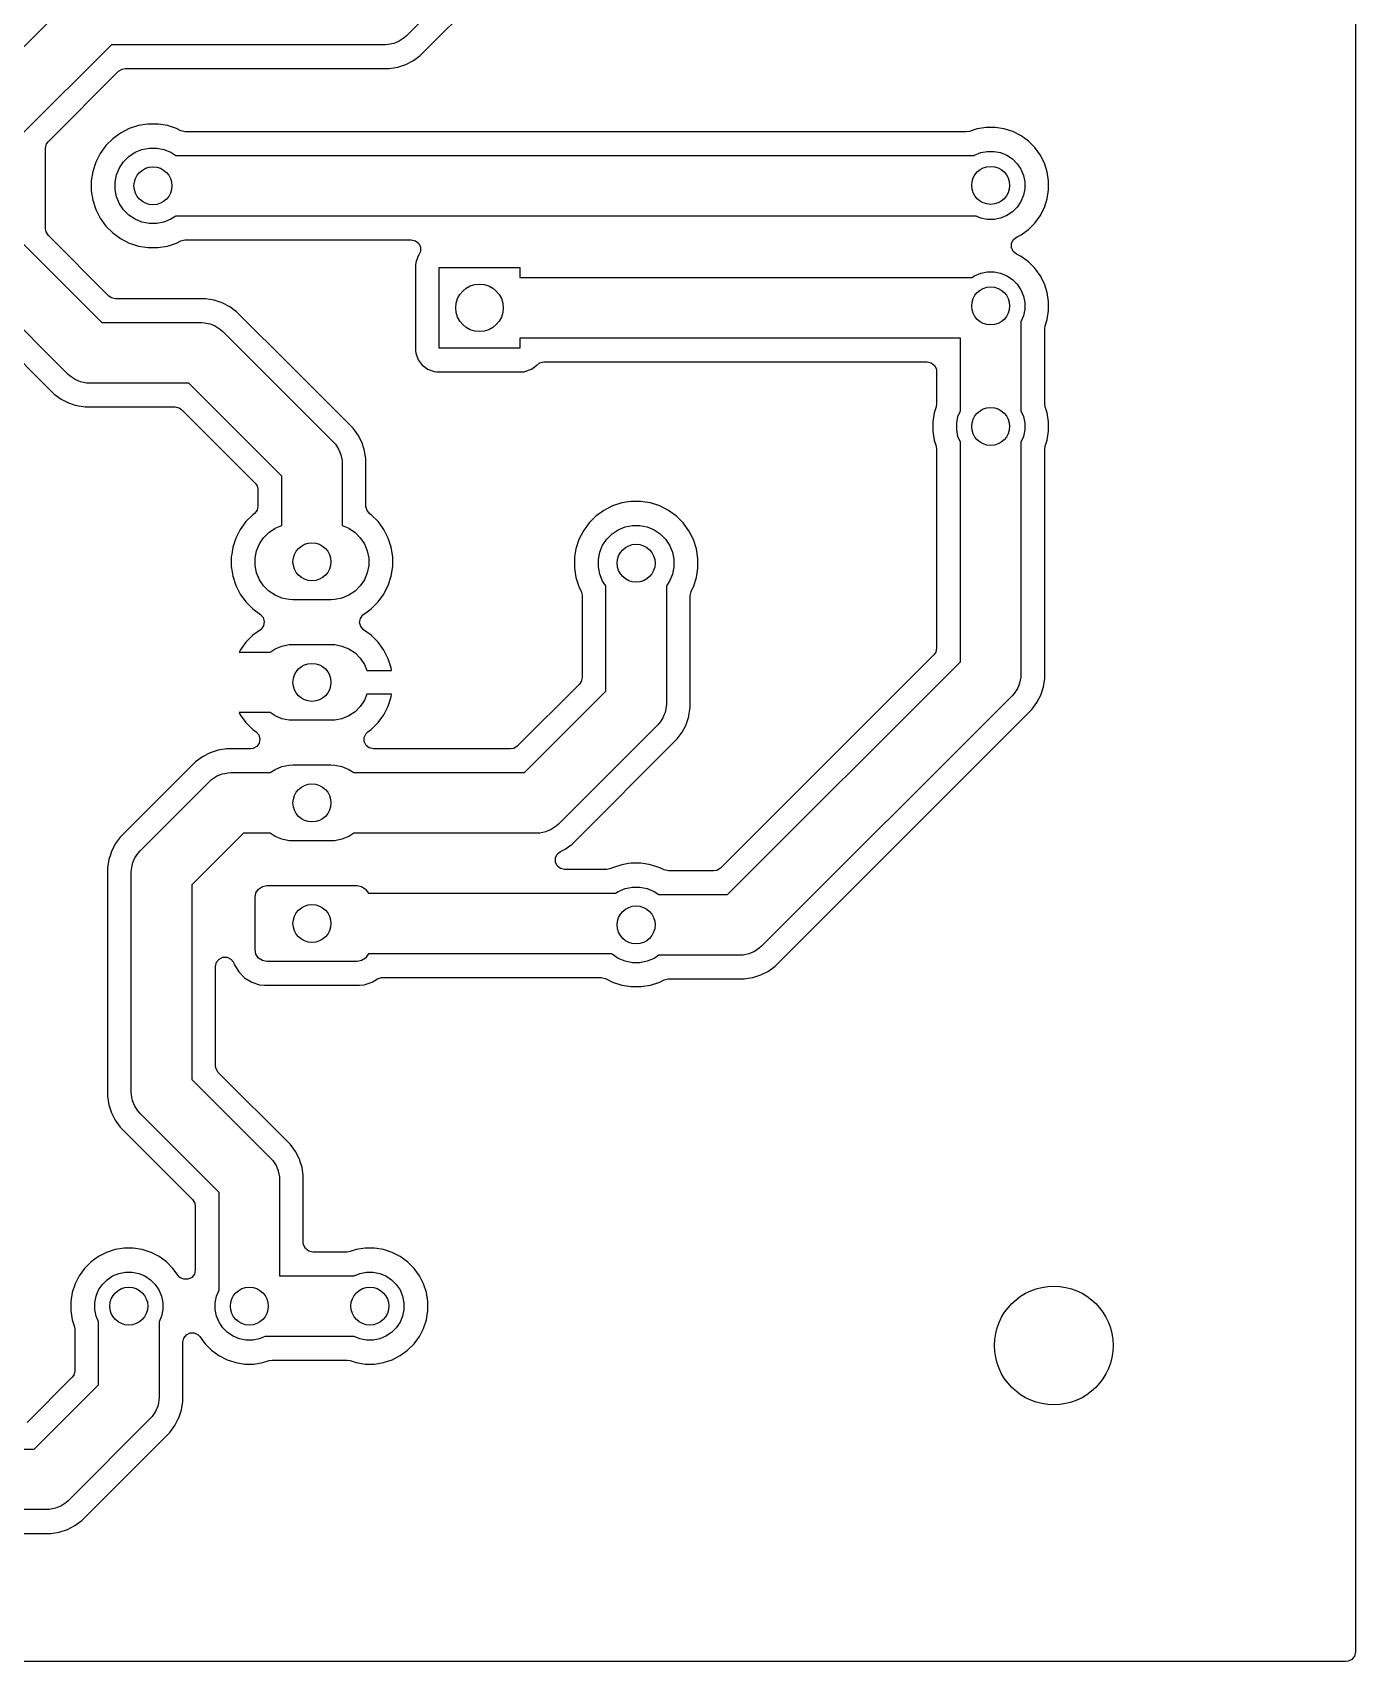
# Model space of a CAD drawing. Extents: x 33.4 to 100, y -151.4 to -67.2.
# Drawn here: x 72.12 to 100, y -151.45 to -117.13 of the extents above; entities that cross this region are included whole.
import ezdxf

# ---------------------------------------------------------------- set-up
doc = ezdxf.new("R2010")
doc.units = 0
doc.layers.add('BLACK', color=7, linetype='CONTINUOUS')

msp = doc.modelspace()

# ---------------------------------------------------------------- linework, layer by layer
at = {"layer": 'BLACK', "linetype": 'CONTINUOUS'}
for p, q in [((99.995183, -67.3495), (99.995183, -151.246183)), ((81.480781, -115.720781), (80.000781, -117.200781)), ((70.809219, -118.559219), (73.06922, -116.299219)), ((80.291357, -117.618018), (81.898018, -116.011357)), ((79.768873, -117.346041), (79.735057, -117.360049)), ((79.850515, -117.312225), (79.768873, -117.346041)), ((79.954426, -117.242794), (79.850515, -117.312225)), ((79.954435, -117.242784), (79.954426, -117.242794)), ((80.000781, -117.200781), (79.954435, -117.242784)), ((73.784061, -117.3875), (71.8975, -119.274061)), ((79.55, -117.3875), (73.784061, -117.3875)), ((79.612486, -117.38443), (79.55, -117.3875)), ((79.735057, -117.360049), (79.612486, -117.38443)), ((80.146442, -117.723305), (80.291357, -117.618018)), ((72.456286, -119.423089), (73.933089, -117.946286)), ((73.933089, -117.946286), (74.008077, -117.899167)), ((74.008077, -117.899167), (74.073803, -117.888)), ((74.073803, -117.888), (79.639563, -117.888)), ((79.639563, -117.888), (79.816476, -117.85998)), ((79.816476, -117.85998), (79.816476, -117.859979)), ((79.816476, -117.859979), (79.816482, -117.859979)), ((79.816482, -117.859979), (79.986841, -117.804626)), ((79.986841, -117.804626), (80.146442, -117.723305)), ((74.545924, -119.061357), (74.35547, -119.091522)), ((74.557648, -119.0595), (74.545924, -119.061357)), ((74.762352, -119.0595), (74.557648, -119.0595)), ((74.774076, -119.061357), (74.762352, -119.0595)), ((74.964529, -119.091522), (74.774076, -119.061357)), ((73.812779, -119.368035), (73.668035, -119.512779)), ((73.812783, -119.368032), (73.812779, -119.368035)), ((73.97839, -119.247712), (73.812783, -119.368032)), ((73.9784, -119.247706), (73.97839, -119.247712)), ((74.160768, -119.154785), (73.9784, -119.247706)), ((74.160787, -119.154777), (74.160768, -119.154785)), ((74.355463, -119.091523), (74.160787, -119.154777)), ((74.35547, -119.091522), (74.355463, -119.091523)), ((74.964536, -119.091523), (74.964529, -119.091522)), ((75.159214, -119.154778), (74.964536, -119.091523)), ((75.159219, -119.15478), (75.159214, -119.154778)), ((75.248576, -119.20031), (75.159219, -119.15478)), ((75.252578, -119.202293), (75.248576, -119.20031)), ((75.338921, -119.222), (75.252578, -119.202293)), ((91.800489, -119.222), (75.338921, -119.222)), ((91.861981, -119.21226), (91.800489, -119.222)), ((91.898761, -119.20031), (91.861981, -119.21226)), ((92.024196, -119.159553), (91.898761, -119.20031)), ((92.024205, -119.159551), (92.024196, -119.159553)), ((92.213945, -119.1295), (92.024205, -119.159551)), ((92.406055, -119.1295), (92.213945, -119.1295)), ((92.595794, -119.159551), (92.406055, -119.1295)), ((92.595803, -119.159553), (92.595794, -119.159551)), ((92.778502, -119.218915), (92.595803, -119.159553)), ((92.778507, -119.218917), (92.778502, -119.218915)), ((92.778509, -119.218918), (92.778507, -119.218917)), ((92.949681, -119.306135), (92.778509, -119.218918)), ((92.949683, -119.306136), (92.949681, -119.306135)), ((93.105105, -119.419057), (92.949682, -119.306136)), ((92.949682, -119.306136), (92.949683, -119.306136)), ((72.398, -119.563803), (72.417707, -119.47746)), ((72.398, -121.266197), (72.398, -119.563803)), ((72.417707, -119.47746), (72.456286, -119.423089)), ((73.547706, -119.6784), (73.454785, -119.860768)), ((73.547712, -119.67839), (73.547706, -119.6784)), ((73.668032, -119.512783), (73.547712, -119.67839)), ((73.668035, -119.512779), (73.668032, -119.512783)), ((74.041592, -119.852485), (74.152485, -119.741592)), ((74.152485, -119.741592), (74.282883, -119.654463)), ((74.282883, -119.654463), (74.427772, -119.594448)), ((74.427772, -119.594448), (74.581586, -119.563852)), ((74.581586, -119.563852), (74.738414, -119.563852)), ((74.738414, -119.563852), (74.892228, -119.594448)), ((74.892228, -119.594448), (75.037117, -119.654463)), ((75.037117, -119.654463), (75.138942, -119.7225)), ((75.138942, -119.7225), (91.959395, -119.7225)), ((91.959395, -119.7225), (91.970594, -119.715017)), ((91.970594, -119.715017), (92.100995, -119.661003)), ((92.100995, -119.661003), (92.239428, -119.633467)), ((92.239428, -119.633467), (92.380572, -119.633467)), ((92.380572, -119.633467), (92.519005, -119.661003)), ((92.519005, -119.661003), (92.649406, -119.715017)), ((92.649406, -119.715017), (92.766763, -119.793432)), ((93.240942, -119.554894), (93.105105, -119.419057)), ((93.240944, -119.554897), (93.240942, -119.554894)), ((93.240945, -119.554898), (93.240944, -119.554897)), ((93.353865, -119.710319), (93.240945, -119.554898)), ((93.441082, -119.881491), (93.353865, -119.710319)), ((73.391522, -120.05547), (73.3595, -120.257649)), ((73.391523, -120.055463), (73.391522, -120.05547)), ((73.454777, -119.860787), (73.391523, -120.055463)), ((73.454785, -119.860768), (73.454777, -119.860787)), ((73.894448, -120.127772), (73.954463, -119.982883)), ((73.954463, -119.982883), (74.041592, -119.852485)), ((92.766763, -119.793432), (92.866568, -119.893237)), ((92.866568, -119.893237), (92.944983, -120.010594)), ((92.944983, -120.010594), (92.998997, -120.140995)), ((93.500447, -120.064199), (93.441082, -119.881491)), ((93.5305, -120.253945), (93.500447, -120.064199)), ((73.3595, -120.257649), (73.3595, -120.46235)), ((73.863852, -120.281586), (73.894448, -120.127772)), ((73.863852, -120.438414), (73.863852, -120.281586)), ((73.894448, -120.592228), (73.863852, -120.438414)), ((92.998997, -120.140995), (93.026533, -120.279428)), ((93.026533, -120.420572), (92.998997, -120.559005)), ((93.026533, -120.279428), (93.026533, -120.420572)), ((93.5305, -120.446055), (93.5305, -120.253945)), ((73.3595, -120.46235), (73.391522, -120.664529)), ((73.391522, -120.664529), (73.391523, -120.664536)), ((73.391523, -120.664536), (73.454777, -120.859212)), ((73.954463, -120.737117), (73.894448, -120.592228)), ((74.041592, -120.867515), (73.954463, -120.737117)), ((92.944983, -120.689406), (92.866568, -120.806763)), ((92.998997, -120.559005), (92.944983, -120.689406)), ((93.441082, -120.818509), (93.500447, -120.635801)), ((93.500447, -120.635801), (93.5305, -120.446055)), ((73.454777, -120.859212), (73.454785, -120.859231)), ((73.454785, -120.859231), (73.547706, -121.041599)), ((73.547706, -121.041599), (73.547712, -121.041609)), ((73.547712, -121.041609), (73.547713, -121.04161)), ((73.547713, -121.04161), (73.668034, -121.207219)), ((74.152485, -120.978408), (74.041592, -120.867515)), ((74.282883, -121.065537), (74.152485, -120.978408)), ((74.427772, -121.125552), (74.282883, -121.065537)), ((74.581586, -121.156148), (74.427772, -121.125552)), ((74.892228, -121.125552), (74.738414, -121.156148)), ((75.037117, -121.065537), (74.892228, -121.125552)), ((75.138942, -120.9975), (75.037117, -121.065537)), ((92.000813, -120.9975), (75.138942, -120.9975)), ((92.100995, -121.038997), (92.000813, -120.9975)), ((92.239428, -121.066533), (92.100995, -121.038997)), ((92.380572, -121.066533), (92.239428, -121.066533)), ((92.519005, -121.038997), (92.380572, -121.066533)), ((92.649406, -120.984983), (92.519005, -121.038997)), ((92.766763, -120.906568), (92.649406, -120.984983)), ((92.866568, -120.806763), (92.766763, -120.906568)), ((93.240945, -121.145102), (93.353865, -120.989681)), ((93.353865, -120.989681), (93.441082, -120.818509)), ((72.409167, -121.331923), (72.398, -121.266197)), ((72.456286, -121.406911), (72.409167, -121.331923)), ((73.733089, -122.683714), (72.456286, -121.406911)), ((73.668034, -121.207219), (73.812781, -121.351966)), ((73.812781, -121.351966), (73.888407, -121.406911)), ((73.888407, -121.406911), (73.97839, -121.472287)), ((74.738414, -121.156148), (74.581586, -121.156148)), ((92.79144, -121.492465), (92.853854, -121.442691)), ((92.853854, -121.442691), (92.949681, -121.393865)), ((92.949681, -121.393865), (93.105102, -121.280945)), ((93.105102, -121.280945), (93.240945, -121.145102)), ((71.8975, -121.555938), (73.584062, -123.2425)), ((73.97839, -121.472287), (73.9784, -121.472293)), ((73.9784, -121.472293), (74.160768, -121.565214)), ((74.160768, -121.565214), (74.160775, -121.565216)), ((74.160775, -121.565216), (74.160781, -121.56522)), ((74.160781, -121.56522), (74.160786, -121.565221)), ((74.160786, -121.565221), (74.160787, -121.565222)), ((74.160787, -121.565222), (74.20473, -121.5795)), ((74.20473, -121.5795), (74.355466, -121.628477)), ((74.355466, -121.628477), (74.557648, -121.6605)), ((74.557648, -121.6605), (74.557649, -121.6605)), ((74.557649, -121.6605), (74.762351, -121.6605)), ((74.762351, -121.6605), (74.762352, -121.6605)), ((74.762352, -121.6605), (74.964534, -121.628477)), ((74.964534, -121.628477), (75.159219, -121.56522)), ((75.159219, -121.56522), (75.248576, -121.519689)), ((75.248576, -121.519689), (75.334455, -121.49805)), ((75.334455, -121.49805), (75.338921, -121.498)), ((75.338921, -121.498), (80.102926, -121.498)), ((80.102926, -121.498), (80.189269, -121.517707)), ((80.189269, -121.517707), (80.25851, -121.572926)), ((80.25851, -121.572926), (80.296937, -121.652718)), ((80.296937, -121.741282), (80.262232, -121.816257)), ((80.296937, -121.652718), (80.296937, -121.741282)), ((92.749245, -121.659917), (92.751233, -121.571376)), ((92.785871, -121.740552), (92.749245, -121.659917)), ((92.751233, -121.571376), (92.79144, -121.492465)), ((92.853854, -121.797308), (92.785871, -121.740552)), ((92.949681, -121.846135), (92.853854, -121.797308)), ((80.195909, -121.972517), (80.1895, -122.032127)), ((80.1895, -122.032127), (80.1895, -122.032131)), ((80.1895, -122.032131), (80.1895, -122.032132)), ((80.1895, -122.032132), (80.1895, -123.827876)), ((80.246204, -121.837669), (80.195909, -121.972517)), ((80.262232, -121.816257), (80.246204, -121.837669)), ((80.69, -123.78), (80.69, -122.08)), ((80.69, -122.08), (82.39, -122.08)), ((82.39, -122.08), (82.39, -122.2925)), ((92.949683, -121.846136), (92.949681, -121.846135)), ((93.105105, -121.959057), (92.949682, -121.846136)), ((92.949682, -121.846136), (92.949683, -121.846136)), ((93.240942, -122.094894), (93.105105, -121.959057)), ((93.240944, -122.094897), (93.240942, -122.094894)), ((93.240945, -122.094898), (93.240944, -122.094897)), ((93.353865, -122.250319), (93.240945, -122.094898)), ((82.39, -122.2925), (91.914496, -122.2925)), ((91.914496, -122.2925), (91.970594, -122.255017)), ((91.970594, -122.255017), (92.100995, -122.201003)), ((92.100995, -122.201003), (92.239428, -122.173467)), ((92.239428, -122.173467), (92.380572, -122.173467)), ((92.380572, -122.173467), (92.519005, -122.201003)), ((92.519005, -122.201003), (92.649406, -122.255017)), ((92.649406, -122.255017), (92.766763, -122.333432)), ((92.766763, -122.333432), (92.866568, -122.433237)), ((92.866568, -122.433237), (92.944983, -122.550594)), ((93.441082, -122.421491), (93.353865, -122.250319)), ((93.500447, -122.604199), (93.441082, -122.421491)), ((72.869219, -124.330781), (71.214999, -122.676561)), ((73.78746, -122.722293), (73.733089, -122.683714)), ((73.873803, -122.742), (73.78746, -122.722293)), ((75.769563, -122.742), (73.873803, -122.742)), ((75.946476, -122.770019), (75.769563, -122.742)), ((75.946484, -122.770021), (75.946476, -122.770019)), ((76.116834, -122.825371), (75.946484, -122.770021)), ((76.116853, -122.825379), (76.116834, -122.825371)), ((76.276436, -122.906691), (76.116853, -122.825379)), ((92.944983, -122.550594), (92.998997, -122.680995)), ((92.998997, -122.680995), (93.026533, -122.819428)), ((93.026533, -122.819428), (93.026533, -122.960572)), ((93.5305, -122.793945), (93.500447, -122.604199)), ((93.5305, -122.986055), (93.5305, -122.793945)), ((76.42136, -123.011984), (76.276436, -122.906691)), ((77.597159, -124.187784), (76.42136, -123.011984)), ((92.998997, -123.099005), (92.9475, -123.223329)), ((93.026533, -122.960572), (92.998997, -123.099005)), ((93.45774, -123.30724), (93.500446, -123.175803)), ((93.500446, -123.175803), (93.500447, -123.175801)), ((93.500447, -123.175801), (93.5305, -122.986055)), ((71.355714, -123.525089), (72.578639, -124.748015)), ((73.584062, -123.2425), (75.68, -123.2425)), ((75.68, -123.2425), (75.742486, -123.24557)), ((75.742486, -123.24557), (75.865057, -123.269951)), ((75.865057, -123.269951), (75.898873, -123.283958)), ((75.898873, -123.283958), (75.980515, -123.317775)), ((75.980515, -123.317775), (76.084426, -123.387206)), ((76.084426, -123.387206), (76.084435, -123.387215)), ((76.084435, -123.387215), (76.130781, -123.429219)), ((76.130781, -123.429219), (78.460781, -125.75922)), ((92.9475, -123.223329), (92.9475, -125.09667)), ((93.448, -123.368734), (93.45774, -123.30724)), ((93.448, -124.951265), (93.448, -123.368734)), ((80.1895, -123.827876), (80.195908, -123.887481)), ((82.39, -123.78), (80.69, -123.78)), ((91.6725, -123.5675), (82.39, -123.5675)), ((82.39, -123.5675), (82.39, -123.78)), ((91.6725, -125.09667), (91.6725, -123.5675)), ((78.751357, -125.341982), (77.597159, -124.187784)), ((80.195908, -123.887481), (80.246203, -124.022329)), ((80.246203, -124.022329), (80.246207, -124.022335)), ((80.246207, -124.022335), (80.332453, -124.137546)), ((80.332453, -124.137546), (80.399563, -124.187784)), ((80.399563, -124.187784), (80.447669, -124.223796)), ((82.632331, -124.223796), (82.747546, -124.137546)), ((82.747546, -124.137546), (82.747551, -124.137538)), ((82.747551, -124.137538), (82.757606, -124.127485)), ((82.757606, -124.127485), (82.760442, -124.13032)), ((82.760442, -124.13032), (82.807401, -124.090448)), ((82.807401, -124.090448), (82.893097, -124.068094)), ((82.893097, -124.068094), (82.899219, -124.068)), ((82.899219, -124.068), (90.973, -124.068)), ((90.973, -124.068), (91.059343, -124.087707)), ((91.059343, -124.087707), (91.128584, -124.142926)), ((91.128584, -124.142926), (91.167011, -124.222718)), ((72.915564, -124.372784), (72.869219, -124.330781)), ((72.915574, -124.372794), (72.915564, -124.372784)), ((73.019485, -124.442225), (72.915574, -124.372794)), ((73.101126, -124.476041), (73.019485, -124.442225)), ((73.134943, -124.490049), (73.101126, -124.476041)), ((73.257514, -124.51443), (73.134943, -124.490049)), ((73.32, -124.5175), (73.257514, -124.51443)), ((75.415938, -124.5175), (73.32, -124.5175)), ((77.3725, -126.474061), (75.415938, -124.5175)), ((80.447669, -124.223796), (80.582517, -124.274091)), ((80.582517, -124.274091), (80.642127, -124.2805)), ((80.642127, -124.2805), (82.437872, -124.280499)), ((82.437872, -124.280499), (82.437876, -124.280499)), ((82.437876, -124.280499), (82.477612, -124.276227)), ((82.477612, -124.276227), (82.497483, -124.274091)), ((82.497483, -124.274091), (82.632331, -124.223796)), ((91.167011, -124.222718), (91.172, -124.267)), ((91.172, -124.267), (91.172, -124.951265)), ((72.578639, -124.748015), (72.578642, -124.748017)), ((72.578642, -124.748017), (72.578643, -124.748018)), ((72.578643, -124.748018), (72.723558, -124.853305)), ((72.723558, -124.853305), (72.72356, -124.853306)), ((72.72356, -124.853306), (72.723563, -124.853308)), ((72.723563, -124.853308), (72.883146, -124.93462)), ((72.883146, -124.93462), (72.883153, -124.934622)), ((72.883153, -124.934622), (72.883159, -124.934626)), ((72.883159, -124.934626), (72.883164, -124.934627)), ((72.883164, -124.934627), (72.883165, -124.934628)), ((72.883165, -124.934628), (72.996731, -124.971528)), ((72.996731, -124.971528), (73.053518, -124.989979)), ((73.053518, -124.989979), (73.05352, -124.989979)), ((73.05352, -124.989979), (73.053523, -124.98998)), ((73.053523, -124.98998), (73.230437, -125.018)), ((73.230437, -125.018), (73.409563, -125.018)), ((73.409563, -125.018), (75.126197, -125.018)), ((75.126197, -125.018), (75.21254, -125.037707)), ((75.21254, -125.037707), (75.266911, -125.076286)), ((75.266911, -125.076286), (76.813714, -126.623089)), ((91.119551, -125.144205), (91.0895, -125.333945)), ((91.119553, -125.144196), (91.119551, -125.144205)), ((91.16226, -125.012759), (91.119553, -125.144196)), ((91.172, -124.951265), (91.16226, -125.012759)), ((91.593467, -125.359428), (91.621003, -125.220995)), ((91.621003, -125.220995), (91.6725, -125.09667)), ((92.9475, -125.09667), (92.998997, -125.220995)), ((92.998997, -125.220995), (93.026533, -125.359428)), ((93.457739, -125.012758), (93.448, -124.951265)), ((93.500447, -125.144199), (93.457739, -125.012758)), ((93.5305, -125.333945), (93.500447, -125.144199)), ((78.878018, -125.468643), (78.751357, -125.341982)), ((78.983305, -125.613558), (78.878018, -125.468643)), ((91.0895, -125.333945), (91.0895, -125.526054)), ((91.0895, -125.526054), (91.119551, -125.715794)), ((91.593467, -125.500572), (91.593467, -125.359428)), ((91.621003, -125.639005), (91.593467, -125.500572)), ((93.026533, -125.500572), (92.998997, -125.639005)), ((93.026533, -125.359428), (93.026533, -125.500572)), ((93.500447, -125.715801), (93.5305, -125.526055)), ((93.5305, -125.526055), (93.5305, -125.333945)), ((78.460781, -125.75922), (78.502784, -125.805564)), ((78.502784, -125.805564), (78.502794, -125.805574)), ((78.502794, -125.805574), (78.572225, -125.909485)), ((78.572225, -125.909485), (78.592034, -125.957309)), ((79.064626, -125.77316), (78.983305, -125.613558)), ((79.119979, -125.943518), (79.064626, -125.77316)), ((91.119551, -125.715794), (91.119553, -125.715803)), ((91.119553, -125.715803), (91.16226, -125.84724)), ((91.16226, -125.84724), (91.172, -125.908734)), ((91.172, -125.908734), (91.172, -130.096197)), ((91.6725, -125.763329), (91.621003, -125.639005)), ((91.6725, -130.385938), (91.6725, -125.763329)), ((92.998997, -125.639005), (92.9475, -125.763329)), ((92.9475, -125.763329), (92.9475, -130.65)), ((93.448, -125.908734), (93.45774, -125.84724)), ((93.448, -130.560437), (93.448, -125.908734)), ((93.45774, -125.84724), (93.500446, -125.715803)), ((93.500446, -125.715803), (93.500447, -125.715801)), ((78.592034, -125.957309), (78.62005, -126.024943)), ((78.62005, -126.024943), (78.644431, -126.147515)), ((78.644431, -126.147515), (78.644431, -126.147534)), ((78.644431, -126.147534), (78.6475, -126.21)), ((78.6475, -126.21), (78.6475, -127.516631)), ((79.11998, -125.943525), (79.119979, -125.943518)), ((79.148, -126.120437), (79.11998, -125.943525)), ((79.148, -127.107285), (79.148, -126.120437)), ((77.3725, -127.516631), (77.3725, -126.474061)), ((76.813714, -126.623089), (76.831477, -126.651358)), ((76.831477, -126.651358), (76.852293, -126.67746)), ((76.852293, -126.67746), (76.854811, -126.688493)), ((76.854811, -126.688493), (76.860833, -126.698077)), ((76.860833, -126.698077), (76.872, -126.763803)), ((76.872, -126.763803), (76.872, -127.107285)), ((76.762783, -127.288031), (76.618031, -127.432784)), ((76.789971, -127.268278), (76.762783, -127.288031)), ((76.797074, -127.262869), (76.789971, -127.268278)), ((76.852293, -127.193628), (76.797074, -127.262869)), ((76.872, -127.107285), (76.852293, -127.193628)), ((79.1482, -127.116211), (79.148, -127.107285)), ((79.17176, -127.201583), (79.1482, -127.116211)), ((79.230029, -127.268278), (79.17176, -127.201583)), ((79.257216, -127.288031), (79.230029, -127.268278)), ((79.257218, -127.288033), (79.257216, -127.288031)), ((79.257219, -127.288034), (79.257218, -127.288033)), ((79.401966, -127.432781), (79.257219, -127.288034)), ((84.15839, -127.197712), (83.992783, -127.318032)), ((84.1584, -127.197706), (84.15839, -127.197712)), ((84.340768, -127.104785), (84.1584, -127.197706)), ((84.340787, -127.104777), (84.340768, -127.104785)), ((84.535463, -127.041523), (84.340787, -127.104777)), ((84.53547, -127.041522), (84.535463, -127.041523)), ((84.676635, -127.019163), (84.53547, -127.041522)), ((84.737648, -127.0095), (84.676635, -127.019163)), ((84.942352, -127.0095), (84.737648, -127.0095)), ((85.029735, -127.02334), (84.942352, -127.0095)), ((85.144529, -127.041522), (85.029735, -127.02334)), ((85.144536, -127.041523), (85.144529, -127.041522)), ((85.339212, -127.104777), (85.144536, -127.041523)), ((85.339231, -127.104785), (85.339212, -127.104777)), ((85.521599, -127.197706), (85.339231, -127.104785)), ((85.521609, -127.197712), (85.521599, -127.197706)), ((85.521611, -127.197713), (85.521609, -127.197712)), ((85.687219, -127.318034), (85.52161, -127.197713)), ((85.52161, -127.197713), (85.521611, -127.197713)), ((76.497706, -127.5984), (76.404785, -127.780768)), ((76.497712, -127.59839), (76.497706, -127.5984)), ((76.618031, -127.432784), (76.497712, -127.59839)), ((77.102485, -127.661592), (77.232883, -127.574463)), ((77.232883, -127.574463), (77.3725, -127.516631)), ((78.6475, -127.516631), (78.787117, -127.574463)), ((78.787117, -127.574463), (78.917515, -127.661592)), ((79.443855, -127.490437), (79.401966, -127.432781)), ((79.522287, -127.59839), (79.443855, -127.490437)), ((79.522293, -127.5984), (79.522287, -127.59839)), ((79.615214, -127.780768), (79.522293, -127.5984)), ((83.727706, -127.6284), (83.634785, -127.810768)), ((83.727712, -127.62839), (83.727706, -127.6284)), ((83.848032, -127.462783), (83.727712, -127.62839)), ((83.848035, -127.462779), (83.848032, -127.462783)), ((83.992779, -127.318035), (83.848035, -127.462779)), ((83.992783, -127.318032), (83.992779, -127.318035)), ((84.332485, -127.691592), (84.462883, -127.604463)), ((84.462883, -127.604463), (84.607772, -127.544448)), ((84.607772, -127.544448), (84.761586, -127.513852)), ((84.761586, -127.513852), (84.918414, -127.513852)), ((84.918414, -127.513852), (85.072228, -127.544448)), ((85.072228, -127.544448), (85.217117, -127.604463)), ((85.217117, -127.604463), (85.347515, -127.691592)), ((85.831966, -127.462781), (85.687219, -127.318034)), ((85.831967, -127.462783), (85.831966, -127.462781)), ((85.952287, -127.62839), (85.831967, -127.462783)), ((85.952293, -127.6284), (85.952287, -127.62839)), ((86.045214, -127.810768), (85.952293, -127.6284)), ((76.341522, -127.97547), (76.319163, -128.116635)), ((76.341523, -127.975463), (76.341522, -127.97547)), ((76.404777, -127.780787), (76.341523, -127.975463)), ((76.404785, -127.780768), (76.404777, -127.780787)), ((76.844448, -128.047772), (76.904463, -127.902883)), ((76.904463, -127.902883), (76.991592, -127.772485)), ((76.991592, -127.772485), (77.102485, -127.661592)), ((78.917515, -127.661592), (79.028408, -127.772485)), ((79.028408, -127.772485), (79.115537, -127.902883)), ((79.115537, -127.902883), (79.175552, -128.047772)), ((79.615216, -127.780775), (79.615214, -127.780768)), ((79.61522, -127.780781), (79.615216, -127.780775)), ((79.678477, -127.975466), (79.61522, -127.780781)), ((79.7105, -128.177648), (79.678477, -127.975466)), ((83.634777, -127.810787), (83.571523, -128.005463)), ((83.634785, -127.810768), (83.634777, -127.810787)), ((84.074448, -128.077772), (84.134463, -127.932883)), ((84.134463, -127.932883), (84.221592, -127.802485)), ((84.221592, -127.802485), (84.332485, -127.691592)), ((85.347515, -127.691592), (85.458408, -127.802485)), ((85.458408, -127.802485), (85.545537, -127.932883)), ((85.545537, -127.932883), (85.605552, -128.077772)), ((86.045216, -127.810775), (86.045214, -127.810768)), ((86.04522, -127.810781), (86.045216, -127.810775)), ((86.108477, -128.005466), (86.04522, -127.810781)), ((76.319163, -128.116635), (76.3095, -128.177648)), ((76.3095, -128.177648), (76.3095, -128.382352)), ((76.813852, -128.201586), (76.844448, -128.047772)), ((76.813852, -128.358414), (76.813852, -128.201586)), ((79.175552, -128.047772), (79.206148, -128.201586)), ((79.206148, -128.201586), (79.206148, -128.358414)), ((79.7105, -128.382352), (79.7105, -128.177648)), ((83.544252, -128.177649), (83.5395, -128.207649)), ((83.5395, -128.207649), (83.5395, -128.41235)), ((83.571523, -128.005466), (83.544252, -128.177649)), ((83.571523, -128.005463), (83.571523, -128.005466)), ((84.043852, -128.231586), (84.074448, -128.077772)), ((84.043852, -128.388414), (84.043852, -128.231586)), ((85.605552, -128.077772), (85.636148, -128.231586)), ((85.636148, -128.231586), (85.636148, -128.388414)), ((86.1405, -128.207648), (86.108477, -128.005466)), ((86.1405, -128.412352), (86.1405, -128.207648)), ((76.3095, -128.382352), (76.314252, -128.412352)), ((76.314252, -128.412352), (76.341522, -128.584529)), ((76.341522, -128.584529), (76.341523, -128.584536)), ((76.341523, -128.584536), (76.404777, -128.779212)), ((76.844448, -128.512228), (76.813852, -128.358414)), ((76.904463, -128.657117), (76.844448, -128.512228)), ((76.991592, -128.787515), (76.904463, -128.657117)), ((79.115537, -128.657117), (79.028408, -128.787515)), ((79.175552, -128.512228), (79.115537, -128.657117)), ((79.206148, -128.358414), (79.175552, -128.512228)), ((79.61522, -128.779219), (79.678477, -128.584534)), ((79.678477, -128.584534), (79.7105, -128.382352)), ((83.5395, -128.41235), (83.571522, -128.614529)), ((83.571522, -128.614529), (83.571523, -128.614536)), ((83.571523, -128.614536), (83.62503, -128.779212)), ((84.074448, -128.542228), (84.043852, -128.388414)), ((84.134463, -128.687117), (84.074448, -128.542228)), ((85.605552, -128.542228), (85.545537, -128.687117)), ((85.636148, -128.388414), (85.605552, -128.542228)), ((86.04522, -128.809219), (86.108477, -128.614534)), ((86.108477, -128.614534), (86.1405, -128.412352)), ((76.404777, -128.779212), (76.404785, -128.779231)), ((76.404785, -128.779231), (76.497706, -128.961599)), ((76.497706, -128.961599), (76.497712, -128.961609)), ((76.497712, -128.961609), (76.497713, -128.96161)), ((76.497713, -128.96161), (76.618034, -129.127219)), ((77.102485, -128.898408), (76.991592, -128.787515)), ((77.232883, -128.985537), (77.102485, -128.898408)), ((77.377772, -129.045552), (77.232883, -128.985537)), ((78.787117, -128.985537), (78.642228, -129.045552)), ((78.917515, -128.898408), (78.787117, -128.985537)), ((79.028408, -128.787515), (78.917515, -128.898408)), ((79.401966, -129.127219), (79.522287, -128.96161)), ((79.522287, -128.96161), (79.532715, -128.941145)), ((79.532715, -128.941145), (79.615214, -128.779231)), ((79.615214, -128.779229), (79.61522, -128.779219)), ((79.615214, -128.779231), (79.615214, -128.779229)), ((83.62503, -128.779212), (83.63478, -128.809219)), ((83.63478, -128.809219), (83.680311, -128.898578)), ((83.680311, -128.898578), (83.70195, -128.984453)), ((83.70195, -128.984453), (83.702, -128.98892)), ((83.702, -128.98892), (83.702, -130.716197)), ((84.2025, -128.788941), (84.134463, -128.687117)), ((84.2025, -131.005938), (84.2025, -128.788941)), ((85.545537, -128.687117), (85.4775, -128.788941)), ((85.4775, -128.788941), (85.4775, -131.27)), ((85.978, -128.98892), (85.997707, -128.902577)), ((85.978, -131.359563), (85.978, -128.98892)), ((85.997707, -128.902577), (85.99965, -128.898653)), ((85.99965, -128.898653), (86.04522, -128.809219)), ((76.618034, -129.127219), (76.762781, -129.271966)), ((76.762781, -129.271966), (76.9243, -129.389315)), ((77.531586, -129.076148), (77.377772, -129.045552)), ((77.61, -129.08), (77.531586, -129.076148)), ((78.41, -129.08), (77.61, -129.08)), ((78.488414, -129.076148), (78.41, -129.08)), ((78.642228, -129.045552), (78.488414, -129.076148)), ((79.09567, -129.389336), (79.257219, -129.271966)), ((79.257219, -129.271966), (79.401966, -129.127219)), ((76.93826, -129.700167), (76.924299, -129.711301)), ((76.9243, -129.389315), (76.982567, -129.456006)), ((76.990316, -129.628517), (76.93826, -129.700167)), ((76.982567, -129.456006), (77.006129, -129.541377)), ((77.006129, -129.541377), (76.990316, -129.628517)), ((79.01387, -129.559235), (79.029684, -129.472095)), ((79.037431, -129.644607), (79.01387, -129.559235)), ((79.029684, -129.472095), (79.08174, -129.400446)), ((79.095701, -129.711301), (79.037431, -129.644607)), ((79.08174, -129.400446), (79.09567, -129.389336)), ((76.61841, -129.973111), (76.498142, -130.138646)), ((76.618416, -129.973104), (76.61841, -129.973111)), ((76.763105, -129.828415), (76.618416, -129.973104)), ((76.924299, -129.711301), (76.763105, -129.828415)), ((77.377772, -130.054448), (77.531586, -130.023852)), ((77.531586, -130.023852), (77.61, -130.02)), ((77.61, -130.02), (78.41, -130.02)), ((78.41, -130.02), (78.488414, -130.023852)), ((78.488414, -130.023852), (78.642228, -130.054448)), ((79.256888, -129.82841), (79.095701, -129.711301)), ((79.256895, -129.828416), (79.256888, -129.82841)), ((79.401583, -129.973104), (79.256895, -129.828416)), ((79.401589, -129.973111), (79.401583, -129.973104)), ((79.521857, -130.138646), (79.401589, -129.973111)), ((76.498141, -130.138648), (76.475797, -130.1825)), ((76.475797, -130.1825), (77.131058, -130.1825)), ((76.498142, -130.138646), (76.498141, -130.138648)), ((77.131058, -130.1825), (77.232883, -130.114463)), ((77.232883, -130.114463), (77.377772, -130.054448)), ((78.642228, -130.054448), (78.787117, -130.114463)), ((78.787117, -130.114463), (78.917515, -130.201592)), ((78.917515, -130.201592), (79.028408, -130.312485)), ((79.028408, -130.312485), (79.115537, -130.442883)), ((79.521858, -130.138648), (79.521857, -130.138646)), ((79.614757, -130.320973), (79.521858, -130.138648)), ((79.614758, -130.320976), (79.614757, -130.320973)), ((79.67799, -130.515583), (79.614758, -130.320976)), ((91.113714, -130.236911), (86.616911, -134.733714)), ((86.765938, -135.2925), (91.6725, -130.385938)), ((91.152293, -130.18254), (91.113714, -130.236911)), ((91.172, -130.096197), (91.152293, -130.18254)), ((79.115537, -130.442883), (79.168191, -130.57)), ((79.168191, -130.57), (79.686609, -130.57)), ((79.67799, -130.515586), (79.67799, -130.515583)), ((79.686609, -130.569999), (79.67799, -130.515586)), ((79.686609, -130.57), (79.686609, -130.569999)), ((83.702, -130.716197), (83.682293, -130.80254)), ((92.944431, -130.712485), (92.92005, -130.835057)), ((92.9475, -130.65), (92.944431, -130.712465)), ((92.944431, -130.712465), (92.944431, -130.712485)), ((93.448, -130.739563), (93.448, -130.560437)), ((79.168191, -131.07), (79.115537, -131.197117)), ((79.686609, -131.07), (79.168191, -131.07)), ((79.67799, -131.124413), (79.686609, -131.07)), ((83.643714, -130.856911), (82.336911, -132.163714)), ((82.485938, -132.7225), (84.2025, -131.005938)), ((83.682293, -130.80254), (83.643714, -130.856911)), ((92.802784, -131.054435), (92.760781, -131.10078)), ((92.802794, -131.054426), (92.802784, -131.054435)), ((92.872225, -130.950515), (92.802794, -131.054426)), ((92.893806, -130.898414), (92.872225, -130.950515)), ((92.92005, -130.835057), (92.893806, -130.898414)), ((93.364626, -131.08684), (93.419979, -130.916482)), ((93.419979, -130.916482), (93.448, -130.739563)), ((79.028408, -131.327515), (78.917515, -131.438408)), ((79.115537, -131.197117), (79.028408, -131.327515)), ((79.521858, -131.501351), (79.614757, -131.319026)), ((79.614757, -131.319026), (79.614758, -131.319023)), ((79.614758, -131.319023), (79.67799, -131.124416)), ((79.67799, -131.124416), (79.67799, -131.124413)), ((85.47443, -131.332486), (85.450049, -131.455057)), ((85.4775, -131.27), (85.47443, -131.332486)), ((85.952675, -131.519464), (85.972965, -131.391357)), ((85.972965, -131.391357), (85.978, -131.359563)), ((92.760781, -131.10078), (87.480781, -136.380781)), ((87.771357, -136.798018), (93.178018, -131.391357)), ((93.178018, -131.391357), (93.283305, -131.246442)), ((93.283305, -131.246442), (93.364626, -131.08684)), ((77.131058, -131.4575), (76.475798, -131.4575)), ((76.475798, -131.4575), (76.498141, -131.501351)), ((76.498141, -131.501351), (76.498142, -131.501353)), ((76.498142, -131.501353), (76.61841, -131.666888)), ((76.61841, -131.666888), (76.618416, -131.666895)), ((76.618416, -131.666895), (76.763104, -131.811583)), ((77.232883, -131.525537), (77.131058, -131.4575)), ((77.377772, -131.585552), (77.232883, -131.525537)), ((77.531586, -131.616148), (77.377772, -131.585552)), ((77.61, -131.62), (77.531586, -131.616148)), ((78.41, -131.62), (77.61, -131.62)), ((78.488414, -131.616148), (78.41, -131.62)), ((78.642228, -131.585552), (78.488414, -131.616148)), ((78.787117, -131.525537), (78.642228, -131.585552)), ((78.917515, -131.438408), (78.787117, -131.525537)), ((79.256895, -131.811583), (79.401583, -131.666895)), ((79.401583, -131.666895), (79.401589, -131.666888)), ((79.401589, -131.666888), (79.521857, -131.501353)), ((79.521857, -131.501353), (79.521858, -131.501351)), ((85.29078, -131.720781), (83.200781, -133.810781)), ((85.332794, -131.674426), (85.29078, -131.720781)), ((85.345007, -131.656148), (85.332794, -131.674426)), ((85.402225, -131.570515), (85.345007, -131.656148)), ((85.43374, -131.49443), (85.402225, -131.570515)), ((85.450049, -131.455057), (85.43374, -131.49443)), ((85.813305, -131.866443), (85.883835, -131.728018)), ((85.883835, -131.728018), (85.894626, -131.70684)), ((85.894626, -131.70684), (85.949979, -131.536482)), ((85.949979, -131.536482), (85.952675, -131.519464)), ((76.763104, -131.811583), (76.763111, -131.811589)), ((76.763111, -131.811589), (76.832504, -131.862006)), ((76.832504, -131.862006), (76.890774, -131.9287)), ((76.898521, -132.101212), (76.846465, -132.172861)), ((76.890774, -131.9287), (76.914335, -132.014072)), ((76.914335, -132.014072), (76.898521, -132.101212)), ((79.110454, -131.978718), (79.148881, -131.898926)), ((79.110454, -132.067282), (79.110454, -131.978718)), ((79.148881, -132.147074), (79.110454, -132.067282)), ((79.148881, -131.898926), (79.187496, -131.862006)), ((79.187496, -131.862006), (79.256888, -131.811589)), ((79.256888, -131.811589), (79.256895, -131.811583)), ((83.491357, -134.228018), (85.708018, -132.011357)), ((85.708018, -132.011357), (85.813305, -131.866443)), ((75.703563, -132.386691), (75.558639, -132.491984)), ((75.863146, -132.305379), (75.703563, -132.386691)), ((75.863165, -132.305371), (75.863146, -132.305379)), ((76.033515, -132.250021), (75.863165, -132.305371)), ((76.033523, -132.250019), (76.033515, -132.250021)), ((76.210437, -132.222), (76.033523, -132.250019)), ((76.715535, -132.222), (76.210437, -132.222)), ((76.768476, -132.214829), (76.715535, -132.222)), ((76.846465, -132.172861), (76.768476, -132.214829)), ((79.218122, -132.202293), (79.148881, -132.147074)), ((79.304465, -132.222), (79.218122, -132.202293)), ((82.196197, -132.222), (79.304465, -132.222)), ((82.261923, -132.210833), (82.196197, -132.222)), ((82.336911, -132.163714), (82.261923, -132.210833)), ((75.558639, -132.491984), (73.971984, -134.078639)), ((75.999485, -132.797775), (76.081126, -132.763958)), ((76.081126, -132.763958), (76.114943, -132.749951)), ((76.114943, -132.749951), (76.176229, -132.73776)), ((76.176229, -132.73776), (76.237514, -132.72557)), ((76.237514, -132.72557), (76.3, -132.7225)), ((76.3, -132.7225), (77.131058, -132.7225)), ((77.131058, -132.7225), (77.232883, -132.654463)), ((77.232883, -132.654463), (77.377772, -132.594448)), ((77.377772, -132.594448), (77.531586, -132.563852)), ((77.531586, -132.563852), (77.61, -132.56)), ((77.61, -132.56), (78.41, -132.56)), ((78.41, -132.56), (78.488414, -132.563852)), ((78.488414, -132.563852), (78.642228, -132.594448)), ((78.642228, -132.594448), (78.787117, -132.654463)), ((78.787117, -132.654463), (78.888942, -132.7225)), ((78.888942, -132.7225), (82.485938, -132.7225)), ((74.389219, -134.369219), (75.84922, -132.909219)), ((75.84922, -132.909219), (75.895564, -132.867215)), ((75.895564, -132.867215), (75.895574, -132.867206)), ((75.895574, -132.867206), (75.999485, -132.797775)), ((83.200781, -133.810781), (83.154435, -133.852784)), ((73.971984, -134.078639), (73.866691, -134.223563)), ((76.564061, -133.9975), (75.4775, -135.084061)), ((77.131058, -133.9975), (76.564061, -133.9975)), ((77.232883, -134.065537), (77.131058, -133.9975)), ((77.377772, -134.125552), (77.232883, -134.065537)), ((77.531586, -134.156148), (77.377772, -134.125552)), ((77.61, -134.16), (77.531586, -134.156148)), ((78.41, -134.16), (77.61, -134.16)), ((78.488414, -134.156148), (78.41, -134.16)), ((78.642228, -134.125552), (78.488414, -134.156148)), ((78.787117, -134.065537), (78.642228, -134.125552)), ((78.888942, -133.9975), (78.787117, -134.065537)), ((82.75, -133.9975), (78.888942, -133.9975)), ((82.812486, -133.99443), (82.75, -133.9975)), ((82.935057, -133.970049), (82.812486, -133.99443)), ((82.968873, -133.956041), (82.935057, -133.970049)), ((83.050515, -133.922225), (82.968873, -133.956041)), ((83.154426, -133.852794), (83.050515, -133.922225)), ((83.154435, -133.852784), (83.154426, -133.852794)), ((73.756414, -134.472288), (73.730023, -134.553509)), ((73.785372, -134.383162), (73.756414, -134.472288)), ((73.785379, -134.383146), (73.785372, -134.383162)), ((73.866691, -134.223563), (73.785379, -134.383146)), ((74.277775, -134.519485), (74.347206, -134.415574)), ((74.347206, -134.415574), (74.347215, -134.415564)), ((74.347215, -134.415564), (74.389219, -134.369219)), ((83.139965, -134.518718), (83.178392, -134.438926)), ((83.178392, -134.438926), (83.243632, -134.38569)), ((83.243632, -134.38569), (83.346436, -134.333308)), ((83.346435, -134.333308), (83.346442, -134.333305)), ((83.346436, -134.333308), (83.346435, -134.333308)), ((83.346442, -134.333305), (83.491357, -134.228018)), ((73.730019, -134.553525), (73.702, -134.730437)), ((73.702, -134.730437), (73.702, -139.539562)), ((73.730023, -134.553509), (73.730019, -134.553525)), ((74.2025, -134.82), (74.20557, -134.757514)), ((74.2025, -139.45), (74.2025, -134.82)), ((74.20557, -134.757514), (74.212177, -134.724301)), ((74.212177, -134.724301), (74.229951, -134.634943)), ((74.229951, -134.634943), (74.243958, -134.601126)), ((74.243958, -134.601126), (74.277775, -134.519485)), ((83.139965, -134.607282), (83.139965, -134.518718)), ((83.178392, -134.687074), (83.139965, -134.607282)), ((83.247633, -134.742293), (83.178392, -134.687074)), ((83.333976, -134.762), (83.247633, -134.742293)), ((84.219957, -134.762), (83.333976, -134.762)), ((84.224423, -134.76195), (84.219957, -134.762)), ((84.310302, -134.74031), (84.224423, -134.76195)), ((84.34078, -134.72478), (84.310302, -134.74031)), ((84.340785, -134.724778), (84.34078, -134.72478)), ((84.535463, -134.661523), (84.340785, -134.724778)), ((84.53547, -134.661522), (84.535463, -134.661523)), ((84.67811, -134.63893), (84.53547, -134.661522)), ((84.737648, -134.6295), (84.67811, -134.63893)), ((84.942352, -134.6295), (84.737648, -134.6295)), ((85.029735, -134.64334), (84.942352, -134.6295)), ((85.144529, -134.661522), (85.029735, -134.64334)), ((85.144536, -134.661523), (85.144529, -134.661522)), ((85.339214, -134.724778), (85.144536, -134.661523)), ((85.339219, -134.72478), (85.339214, -134.724778)), ((85.428576, -134.77031), (85.339219, -134.72478)), ((85.432578, -134.772293), (85.428576, -134.77031)), ((85.518921, -134.792), (85.432578, -134.772293)), ((86.476197, -134.792), (85.518921, -134.792)), ((86.541923, -134.780833), (86.476197, -134.792)), ((86.616911, -134.733714), (86.541923, -134.780833)), ((75.4775, -135.084061), (75.4775, -139.185938)), ((76.82903, -135.254329), (76.883223, -135.173223)), ((76.883223, -135.173223), (76.964329, -135.11903)), ((76.964329, -135.11903), (77.06, -135.1)), ((77.06, -135.1), (78.96, -135.1)), ((78.96, -135.1), (79.055671, -135.11903)), ((79.055671, -135.11903), (79.136777, -135.173223)), ((79.136777, -135.173223), (79.19097, -135.254329)), ((84.462883, -135.224463), (84.607772, -135.164448)), ((84.607772, -135.164448), (84.761586, -135.133852)), ((84.761586, -135.133852), (84.918414, -135.133852)), ((84.918414, -135.133852), (85.072228, -135.164448)), ((85.072228, -135.164448), (85.217117, -135.224463)), ((76.81, -135.35), (76.82903, -135.254329)), ((76.81, -136.45), (76.81, -135.35)), ((79.19097, -135.254329), (79.192595, -135.2625)), ((79.192595, -135.2625), (84.405957, -135.2625)), ((84.405957, -135.2625), (84.462883, -135.224463)), ((85.217117, -135.224463), (85.318942, -135.2925)), ((85.318942, -135.2925), (86.765938, -135.2925)), ((76.82903, -136.545671), (76.81, -136.45)), ((76.883223, -136.626777), (76.82903, -136.545671)), ((79.19097, -136.545671), (79.136777, -136.626777)), ((79.192595, -136.5375), (79.19097, -136.545671)), ((84.321577, -136.5375), (79.192595, -136.5375)), ((84.332485, -136.548408), (84.321577, -136.5375)), ((84.462883, -136.635537), (84.332485, -136.548408)), ((85.318942, -136.5675), (85.217117, -136.635537)), ((87.03, -136.5675), (85.318942, -136.5675)), ((87.092486, -136.56443), (87.03, -136.5675)), ((87.215057, -136.540049), (87.092486, -136.56443)), ((87.248873, -136.526041), (87.215057, -136.540049)), ((87.330515, -136.492225), (87.248873, -136.526041)), ((87.434426, -136.422794), (87.330515, -136.492225)), ((87.434435, -136.422784), (87.434426, -136.422794)), ((87.480781, -136.380781), (87.434435, -136.422784)), ((75.978, -136.803902), (75.997707, -136.717559)), ((75.978, -138.896196), (75.978, -136.803902)), ((75.997707, -136.717559), (76.052926, -136.648318)), ((76.052926, -136.648318), (76.132718, -136.609891)), ((76.132718, -136.609891), (76.221282, -136.609891)), ((76.221282, -136.609891), (76.301074, -136.648318)), ((76.301074, -136.648318), (76.356293, -136.717559)), ((76.356293, -136.717559), (76.365897, -136.741303)), ((76.365897, -136.741303), (76.375186, -136.769334)), ((76.375186, -136.769334), (76.467288, -136.918656)), ((76.964329, -136.68097), (76.883223, -136.626777)), ((77.06, -136.7), (76.964329, -136.68097)), ((78.96, -136.7), (77.06, -136.7)), ((79.055671, -136.68097), (78.96, -136.7)), ((79.136777, -136.626777), (79.055671, -136.68097)), ((84.607772, -136.695552), (84.462883, -136.635537)), ((84.761586, -136.726148), (84.607772, -136.695552)), ((84.918414, -136.726148), (84.761586, -136.726148)), ((85.072228, -136.695552), (84.918414, -136.726148)), ((85.217117, -136.635537), (85.072228, -136.695552)), ((87.466841, -136.984626), (87.626442, -136.903305)), ((87.626442, -136.903305), (87.771357, -136.798018)), ((76.467288, -136.918656), (76.591344, -137.042712)), ((76.591344, -137.042712), (76.740666, -137.134814)), ((76.740666, -137.134814), (76.907203, -137.189999)), ((76.907203, -137.189999), (77.009991, -137.2005)), ((77.009991, -137.2005), (79.010008, -137.200499)), ((79.010008, -137.200499), (79.112797, -137.189999)), ((79.112797, -137.189999), (79.279334, -137.134814)), ((79.279334, -137.134814), (79.388262, -137.067626)), ((79.388262, -137.067626), (79.472096, -137.039073)), ((79.472096, -137.039073), (79.492731, -137.038)), ((79.492731, -137.038), (84.102201, -137.038)), ((84.102201, -137.038), (84.188544, -137.057707)), ((84.188544, -137.057707), (84.192519, -137.059676)), ((84.192519, -137.059676), (84.340781, -137.13522)), ((84.340781, -137.13522), (84.535466, -137.198477)), ((84.535466, -137.198477), (84.737648, -137.2305)), ((84.737648, -137.2305), (84.737649, -137.2305)), ((84.737649, -137.2305), (84.942351, -137.2305)), ((84.942351, -137.2305), (84.942352, -137.2305)), ((84.942352, -137.2305), (85.144534, -137.198477)), ((85.144534, -137.198477), (85.339219, -137.13522)), ((85.339219, -137.13522), (85.428576, -137.089689)), ((85.428576, -137.089689), (85.514455, -137.06805)), ((85.514455, -137.06805), (85.518921, -137.068)), ((85.518921, -137.068), (87.119563, -137.068)), ((87.119563, -137.068), (87.296476, -137.03998)), ((87.296476, -137.03998), (87.296476, -137.039979)), ((87.296476, -137.039979), (87.296482, -137.039979)), ((87.296482, -137.039979), (87.466841, -136.984626)), ((75.989167, -138.961922), (75.978, -138.896196)), ((76.036286, -139.03691), (75.989167, -138.961922)), ((75.4775, -139.185938), (77.140781, -140.849219)), ((77.558012, -140.558636), (76.036286, -139.03691)), ((73.702, -139.539562), (73.730019, -139.716476)), ((74.20557, -139.512486), (74.2025, -139.45)), ((74.229951, -139.635056), (74.20557, -139.512486)), ((74.277775, -139.750515), (74.229951, -139.635056)), ((73.730019, -139.716476), (73.730021, -139.716484)), ((73.730021, -139.716484), (73.785371, -139.886834)), ((73.785371, -139.886834), (73.785379, -139.886853)), ((73.785379, -139.886853), (73.866691, -140.046436)), ((74.347206, -139.854426), (74.277775, -139.750515)), ((74.347215, -139.854435), (74.347206, -139.854426)), ((74.389219, -139.900781), (74.347215, -139.854435)), ((76.0525, -141.564062), (74.389219, -139.900781)), ((73.866691, -140.046436), (73.971984, -140.19136)), ((73.971984, -140.19136), (75.493714, -141.713089)), ((77.558013, -140.558638), (77.558012, -140.558636)), ((77.558018, -140.558643), (77.558013, -140.558638)), ((77.663305, -140.703557), (77.558018, -140.558643)), ((77.140781, -140.849219), (77.182794, -140.895574)), ((77.182794, -140.895574), (77.252225, -140.999485)), ((77.252225, -140.999485), (77.276247, -141.057481)), ((77.663306, -140.703559), (77.663305, -140.703557)), ((77.744626, -140.863159), (77.663306, -140.703559)), ((77.744628, -140.863166), (77.744626, -140.863159)), ((77.770736, -140.943517), (77.744628, -140.863166)), ((77.799978, -141.033515), (77.770736, -140.943517)), ((77.276247, -141.057481), (77.294806, -141.102287)), ((77.294806, -141.102287), (77.300049, -141.114944)), ((77.300049, -141.114944), (77.32443, -141.237514)), ((77.32443, -141.237514), (77.3275, -141.3)), ((77.3275, -141.3), (77.3275, -143.3225)), ((77.79998, -141.033523), (77.799978, -141.033515)), ((77.828, -141.210437), (77.79998, -141.033523)), ((77.828, -142.623), (77.828, -141.210437)), ((75.493714, -141.713089), (75.540833, -141.788077)), ((76.0525, -143.62667), (76.0525, -141.564062)), ((75.540833, -141.788077), (75.552, -141.853803)), ((75.552, -141.853803), (75.552, -143.20079)), ((74.053945, -142.7395), (73.864205, -142.769551)), ((74.246055, -142.7395), (74.053945, -142.7395)), ((74.435794, -142.769551), (74.246055, -142.7395)), ((77.832989, -142.667282), (77.828, -142.623)), ((77.871416, -142.747074), (77.832989, -142.667282)), ((79.133945, -142.7395), (78.944205, -142.769551)), ((79.326055, -142.7395), (79.133945, -142.7395)), ((79.515794, -142.769551), (79.326055, -142.7395)), ((73.354894, -143.029057), (73.219057, -143.164894)), ((73.510317, -142.916136), (73.354894, -143.029057)), ((73.681484, -142.828921), (73.510317, -142.916136)), ((73.681497, -142.828915), (73.681484, -142.828921)), ((73.864196, -142.769553), (73.681497, -142.828915)), ((73.864205, -142.769551), (73.864196, -142.769553)), ((74.435803, -142.769553), (74.435794, -142.769551)), ((74.618502, -142.828915), (74.435803, -142.769553)), ((74.618507, -142.828917), (74.618502, -142.828915)), ((74.618509, -142.828918), (74.618507, -142.828917)), ((74.789681, -142.916135), (74.618509, -142.828918)), ((74.789683, -142.916136), (74.789681, -142.916135)), ((74.945105, -143.029057), (74.789682, -142.916136)), ((74.789682, -142.916136), (74.789683, -142.916136)), ((75.080943, -143.164895), (74.945105, -143.029057)), ((77.940657, -142.802293), (77.871416, -142.747074)), ((78.027, -142.822), (77.940657, -142.802293)), ((78.751266, -142.822), (78.027, -142.822)), ((78.81276, -142.81226), (78.751266, -142.822)), ((78.944196, -142.769553), (78.81276, -142.81226)), ((78.944205, -142.769551), (78.944196, -142.769553)), ((79.515803, -142.769553), (79.515794, -142.769551)), ((79.698502, -142.828915), (79.515803, -142.769553)), ((79.698507, -142.828917), (79.698502, -142.828915)), ((79.698509, -142.828918), (79.698507, -142.828917)), ((79.869681, -142.916135), (79.698509, -142.828918)), ((79.869683, -142.916136), (79.869681, -142.916135)), ((80.025105, -143.029057), (79.869682, -142.916136)), ((79.869682, -142.916136), (79.869683, -142.916136)), ((80.160942, -143.164894), (80.025105, -143.029057)), ((73.106136, -143.320317), (73.018921, -143.491484)), ((73.219057, -143.164894), (73.106136, -143.320317)), ((73.593432, -143.503237), (73.693237, -143.403432)), ((73.693237, -143.403432), (73.810594, -143.325017)), ((73.810594, -143.325017), (73.940995, -143.271003)), ((73.940995, -143.271003), (74.079428, -143.243467)), ((74.079428, -143.243467), (74.220572, -143.243467)), ((74.220572, -143.243467), (74.359005, -143.271003)), ((74.359005, -143.271003), (74.489406, -143.325017)), ((74.489406, -143.325017), (74.606763, -143.403432)), ((74.606763, -143.403432), (74.706568, -143.503237)), ((75.080949, -143.164902), (75.080943, -143.164895)), ((75.192006, -143.317759), (75.080949, -143.164902)), ((75.228926, -143.356374), (75.192006, -143.317759)), ((75.308718, -143.394801), (75.228926, -143.356374)), ((75.397282, -143.394801), (75.308718, -143.394801)), ((75.477074, -143.356374), (75.397282, -143.394801)), ((75.532293, -143.287133), (75.477074, -143.356374)), ((75.552, -143.20079), (75.532293, -143.287133)), ((77.3275, -143.3225), (78.896671, -143.3225)), ((78.896671, -143.3225), (79.020995, -143.271003)), ((79.020995, -143.271003), (79.159428, -143.243467)), ((79.159428, -143.243467), (79.300572, -143.243467)), ((79.300572, -143.243467), (79.439005, -143.271003)), ((79.439005, -143.271003), (79.569406, -143.325017)), ((79.569406, -143.325017), (79.686763, -143.403432)), ((79.686763, -143.403432), (79.786568, -143.503237)), ((80.160944, -143.164897), (80.160942, -143.164894)), ((80.160945, -143.164898), (80.160944, -143.164897)), ((80.273865, -143.320319), (80.160945, -143.164898)), ((80.361082, -143.491491), (80.273865, -143.320319)), ((72.959551, -143.674205), (72.9295, -143.863945)), ((72.959553, -143.674196), (72.959551, -143.674205)), ((73.018915, -143.491497), (72.959553, -143.674196)), ((73.018921, -143.491484), (73.018915, -143.491497)), ((73.433467, -143.889428), (73.461003, -143.750995)), ((73.461003, -143.750995), (73.515017, -143.620594)), ((73.515017, -143.620594), (73.593432, -143.503237)), ((74.706568, -143.503237), (74.784983, -143.620594)), ((74.784983, -143.620594), (74.838997, -143.750995)), ((74.838997, -143.750995), (74.866533, -143.889428)), ((75.973467, -143.889428), (76.001003, -143.750995)), ((76.001003, -143.750995), (76.0525, -143.62667)), ((79.786568, -143.503237), (79.864983, -143.620594)), ((79.864983, -143.620594), (79.918997, -143.750995)), ((79.918997, -143.750995), (79.946533, -143.889428)), ((80.420447, -143.674199), (80.361082, -143.491491)), ((80.4505, -143.863945), (80.420447, -143.674199)), ((72.9295, -143.863945), (72.9295, -144.056054)), ((72.9295, -144.056054), (72.959551, -144.245794)), ((73.433467, -144.030572), (73.433467, -143.889428)), ((73.461003, -144.169005), (73.433467, -144.030572)), ((74.866533, -144.030572), (74.838997, -144.169005)), ((74.866533, -143.889428), (74.866533, -144.030572)), ((75.973467, -144.030572), (75.973467, -143.889428)), ((76.001003, -144.169005), (75.973467, -144.030572)), ((79.946533, -144.030572), (79.918997, -144.169005)), ((79.946533, -143.889428), (79.946533, -144.030572)), ((80.420447, -144.245801), (80.4505, -144.056055)), ((80.4505, -144.056055), (80.4505, -143.863945)), ((72.959551, -144.245794), (72.959553, -144.245803)), ((72.959553, -144.245803), (73.00226, -144.37724)), ((73.00226, -144.37724), (73.012, -144.438734)), ((73.012, -144.438734), (73.012, -145.326197)), ((73.5125, -144.293329), (73.461003, -144.169005)), ((73.5125, -145.615938), (73.5125, -144.293329)), ((74.838997, -144.169005), (74.7875, -144.293329)), ((74.7875, -144.293329), (74.7875, -145.88)), ((76.055017, -144.299406), (76.001003, -144.169005)), ((76.133432, -144.416763), (76.055017, -144.299406)), ((76.233237, -144.516568), (76.133432, -144.416763)), ((79.786568, -144.416763), (79.686763, -144.516568)), ((79.864983, -144.299406), (79.786568, -144.416763)), ((79.918997, -144.169005), (79.864983, -144.299406)), ((80.273865, -144.599681), (80.361082, -144.428509)), ((80.361082, -144.428509), (80.420447, -144.245801)), ((75.288, -144.719209), (75.307707, -144.632866)), ((75.288, -145.969563), (75.288, -144.719209)), ((75.307707, -144.632866), (75.362926, -144.563625)), ((75.362926, -144.563625), (75.442718, -144.525198)), ((75.442718, -144.525198), (75.531282, -144.525198)), ((75.531282, -144.525198), (75.611074, -144.563625)), ((75.611074, -144.563625), (75.647991, -144.602236)), ((75.647991, -144.602236), (75.732977, -144.719209)), ((75.732977, -144.719209), (75.759057, -144.755105)), ((75.759057, -144.755105), (75.894894, -144.890942)), ((76.350594, -144.594983), (76.233237, -144.516568)), ((76.480995, -144.648997), (76.350594, -144.594983)), ((76.619428, -144.676533), (76.480995, -144.648997)), ((76.760572, -144.676533), (76.619428, -144.676533)), ((76.899005, -144.648997), (76.760572, -144.676533)), ((77.023329, -144.5975), (76.899005, -144.648997)), ((78.896671, -144.5975), (77.023329, -144.5975)), ((79.020995, -144.648997), (78.896671, -144.5975)), ((79.159428, -144.676533), (79.020995, -144.648997)), ((79.300572, -144.676533), (79.159428, -144.676533)), ((79.439005, -144.648997), (79.300572, -144.676533)), ((79.569406, -144.594983), (79.439005, -144.648997)), ((79.686763, -144.516568), (79.569406, -144.594983)), ((80.025102, -144.890945), (80.160945, -144.755102)), ((80.160945, -144.755102), (80.273865, -144.599681)), ((75.894894, -144.890942), (75.894897, -144.890944)), ((75.894897, -144.890944), (75.894898, -144.890945)), ((75.894898, -144.890945), (76.050319, -145.003865)), ((76.050319, -145.003865), (76.221491, -145.091082)), ((76.221491, -145.091082), (76.221496, -145.091083)), ((76.221496, -145.091083), (76.221497, -145.091084)), ((76.221497, -145.091084), (76.272759, -145.10774)), ((76.272759, -145.10774), (76.404199, -145.150447)), ((76.975801, -145.150447), (77.10724, -145.107739)), ((77.10724, -145.107739), (77.168734, -145.098)), ((77.168734, -145.098), (78.751266, -145.098)), ((78.751266, -145.098), (78.812759, -145.107739)), ((78.812759, -145.107739), (78.944199, -145.150447)), ((79.515801, -145.150447), (79.698509, -145.091082)), ((79.698509, -145.091082), (79.869681, -145.003865)), ((79.869681, -145.003865), (80.025102, -144.890945)), ((72.953714, -145.466911), (72.006911, -146.413714)), ((72.992293, -145.41254), (72.953714, -145.466911)), ((73.012, -145.326197), (72.992293, -145.41254)), ((76.404199, -145.150447), (76.593945, -145.1805)), ((76.593945, -145.1805), (76.786055, -145.1805)), ((76.786055, -145.1805), (76.975801, -145.150447)), ((78.944199, -145.150447), (79.133945, -145.1805)), ((79.133945, -145.1805), (79.326055, -145.1805)), ((79.326055, -145.1805), (79.515801, -145.150447)), ((72.155938, -146.9725), (73.5125, -145.615938)), ((74.760049, -146.065056), (74.712225, -146.180515)), ((74.77313, -145.999297), (74.760049, -146.065056)), ((74.78443, -145.942486), (74.77313, -145.999297)), ((74.7875, -145.88), (74.78443, -145.942486)), ((75.204626, -146.31684), (75.259979, -146.146482)), ((75.259979, -146.146482), (75.288, -145.969563)), ((74.60078, -146.330781), (72.870781, -148.060781)), ((74.642794, -146.284426), (74.60078, -146.330781)), ((74.712224, -146.180516), (74.642794, -146.284426)), ((74.712225, -146.180515), (74.712224, -146.180516)), ((75.018018, -146.621357), (75.123305, -146.476443)), ((75.123305, -146.476443), (75.201079, -146.3238)), ((75.201079, -146.3238), (75.204141, -146.318331)), ((75.204141, -146.318331), (75.204625, -146.31684)), ((75.204625, -146.31684), (75.204626, -146.31684)), ((73.161357, -148.478018), (75.018018, -146.621357)), ((64.948942, -146.9725), (72.155938, -146.9725)), ((72.605057, -148.220049), (72.482486, -148.24443)), ((72.638873, -148.206041), (72.605057, -148.220049)), ((72.720515, -148.172225), (72.638873, -148.206041)), ((72.824426, -148.102794), (72.720515, -148.172225)), ((72.824435, -148.102784), (72.824426, -148.102794)), ((72.870781, -148.060781), (72.824435, -148.102784)), ((72.42, -148.2475), (64.948942, -148.2475)), ((72.482486, -148.24443), (72.42, -148.2475)), ((73.016442, -148.583305), (73.161357, -148.478018)), ((65.148921, -148.748), (72.509563, -148.748)), ((72.509563, -148.748), (72.686476, -148.71998)), ((72.686476, -148.71998), (72.686476, -148.719979)), ((72.686476, -148.719979), (72.686482, -148.719979)), ((72.686482, -148.719979), (72.856841, -148.664626)), ((72.856841, -148.664626), (73.016442, -148.583305)), ((99.995183, -151.246183), (99.975476, -151.332526)), ((99.796183, -151.445183), (33.619, -151.445183)), ((99.840465, -151.440194), (99.796183, -151.445183)), ((99.920257, -151.401767), (99.840465, -151.440194)), ((99.975476, -151.332526), (99.920257, -151.401767))]:
    msp.add_line(p, q, dxfattribs=at)
at = {"layer": 'BLACK'}
for centre, radius in [((74.66, -120.36), 0.4), ((92.31, -120.35), 0.4), ((81.54, -122.93), 0.5), ((92.31, -122.89), 0.4), ((92.31, -125.43), 0.4), ((78.01, -128.28), 0.4), ((84.84, -128.31), 0.4), ((78.01, -130.82), 0.4), ((78.01, -133.36), 0.4), ((78.01, -135.9), 0.4), ((84.84, -135.93), 0.4), ((74.15, -143.96), 0.4), ((76.69, -143.96), 0.4), ((79.23, -143.96), 0.4), ((93.64, -144.79), 1.25)]:
    msp.add_circle(centre, radius, dxfattribs=at)
at = {"layer": 'WHITE'}
for centre, radius in [((74.66, -120.36), 0.4), ((92.31, -120.35), 0.4), ((81.54, -122.93), 0.5), ((92.31, -122.89), 0.4), ((92.31, -125.43), 0.4), ((78.01, -128.28), 0.4), ((84.84, -128.31), 0.4), ((78.01, -130.82), 0.4), ((78.01, -133.36), 0.4), ((78.01, -135.9), 0.4), ((84.84, -135.93), 0.4), ((74.15, -143.96), 0.4), ((76.69, -143.96), 0.4), ((79.23, -143.96), 0.4), ((93.64, -144.79), 1.25)]:
    msp.add_circle(centre, radius, dxfattribs=at)

doc.saveas('drawing.dxf')
